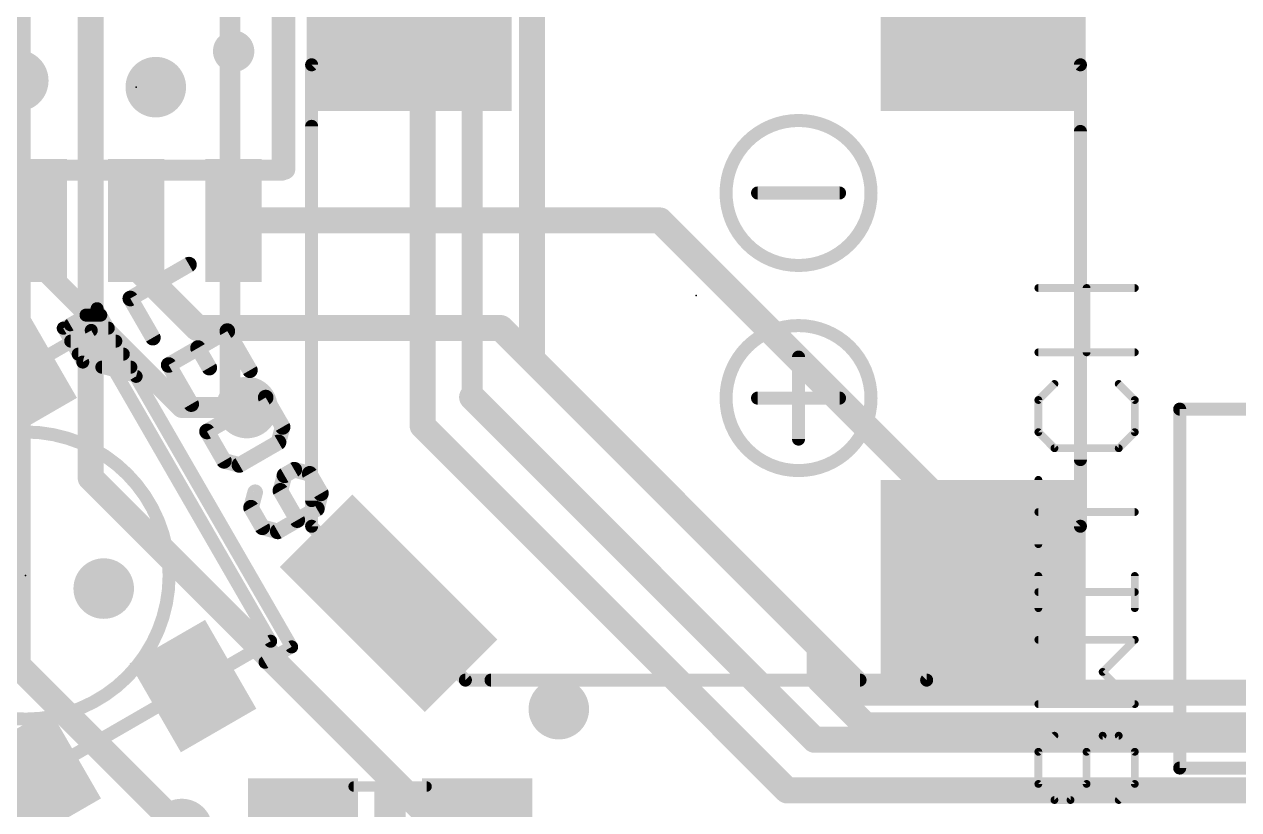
# Model space of a CAD drawing. Extents: x -25.4 to 25.4, y -26.7 to 25.8.
# Drawn here: x -14.87 to -3.02, y -11.17 to -3.51 of the extents above; entities that cross this region are included whole.
import ezdxf

# ---------------------------------------------------------------- set-up
doc = ezdxf.new("R2010")
doc.units = 0
for name, color, linetype in [('1', 12, 'CONTINUOUS'), ('16', 5, 'CONTINUOUS'), ('18', 110, 'CONTINUOUS'), ('20', 53, 'CONTINUOUS'), ('21', 53, 'CONTINUOUS'), ('23', 53, 'CONTINUOUS'), ('25', 253, 'CONTINUOUS'), ('51', 53, 'CONTINUOUS')]:
    doc.layers.add(name, color=color, linetype=linetype)

# ---------------------------------------------------------------- blocks, each defined once
blk = doc.blocks.new('RECT')
blk.add_solid([(-0.5, -0.5), (0.5, -0.5), (-0.5, 0.5), (0.5, 0.5)])
blk = doc.blocks.new('ROUNDV')
at = {"const_width": 0.5}
blk.add_lwpolyline([(0, -0.25, 1), (0, 0.25, 1), (0, -0.25)], format="xyb", dxfattribs=at)

msp = doc.modelspace()

# ---------------------------------------------------------------- linework, layer by layer
at = {"layer": '1'}
for points, const_width in [([(-20.32, 0, 0.4142), (0, -20.32)], 0.254), ([(-14.9987, -4.064, 1), (-14.8717, -4.064)], 0.127), ([(-14.6787, -5.4275, 1), (-14.7803, -5.4275)], 0.1016), ([(-14.7295, -5.491, 1), (-14.7295, -5.364)], 0.127), ([(-13.716, -5.4275, 1), (-13.843, -5.4275)], 0.127), ([(-12.8295, -5.364, 1), (-12.8295, -5.491)], 0.127), ([(-8.6246, -5.3826, 1), (-8.7144, -5.4724)], 0.127), ([(-8.6695, -5.491, 1), (-8.6695, -5.364)], 0.127), ([(-14.6936, -5.8213, 1), (-14.7654, -5.8931)], 0.1016), ([(-13.7346, -5.8352, 1), (-13.8244, -5.925)], 0.127), ([(-14.7803, -5.8572, 1), (-14.6787, -5.8572)], 0.1016), ([(-13.843, -5.8801, 1), (-13.716, -5.8801)], 0.127), ([(-13.1826, -6.4135, 1), (-13.1826, -6.5405)], 0.127), ([(-13.2275, -6.5219, 1), (-13.1377, -6.4321)], 0.127), ([(-10.1786, -6.4321, 1), (-10.2684, -6.5219)], 0.127), ([(-10.2235, -6.5405, 1), (-10.2235, -6.4135)], 0.127), ([(-15.0211, -6.9819, 1), (-14.9313, -6.8921)], 0.127), ([(-13.335, -7.2009, 1), (-13.335, -7.3025)], 0.1016), ([(-13.3709, -7.2876, 1), (-13.2991, -7.2158)], 0.1016), ([(-12.7, -7.3025, 1), (-12.7, -7.2009)], 0.1016), ([(-5.455, -8.5785, 1), (-5.582, -8.5785)], 0.127), ([(-5.5634, -8.6234, 1), (-5.4736, -8.5336)], 0.127), ([(-5.582, -8.9595, 1), (-5.455, -8.9595)], 0.127), ([(-7.0485, -9.5885, 1), (-7.1755, -9.5885)], 0.127), ([(-7.1569, -9.6334, 1), (-7.0671, -9.5436)], 0.127), ([(-7.0671, -9.8611, 1), (-7.1569, -9.9509)], 0.127), ([(-7.1755, -9.906, 1), (-7.0485, -9.906)], 0.127), ([(-6.6675, -10.287, 1), (-6.6675, -10.414)], 0.127), ([(-6.7124, -10.3954, 1), (-6.6226, -10.3056)], 0.127), ([(-14.6783, -10.843, 1), (-14.8053, -10.843)], 0.127)]:
    msp.add_lwpolyline(points, format="xyb", dxfattribs=dict(at, const_width=const_width))
for points, const_width in [([(-14.9352, -3.0332), (-14.9352, -4.064)], 0.254), ([(-15.6155, -5.4275), (-14.7295, -5.4275)], 0.254), ([(-14.7295, -5.8572), (-14.7295, -5.4275)], 0.2032), ([(-13.7795, -5.4275), (-13.7795, -5.8801)], 0.254), ([(-12.8295, -5.4275), (-8.6695, -5.4275)], 0.254), ([(-8.6695, -5.4275), (-5.5185, -8.5785)], 0.254), ([(-13.335, -7.2517), (-14.7295, -5.8572)], 0.2032), ([(-13.7795, -5.8801), (-13.1826, -6.477)], 0.254), ([(-15.8017, -6.1115), (-14.9762, -6.937)], 0.254), ([(-13.1826, -6.477), (-10.2235, -6.477)], 0.254), ([(-10.2235, -6.477), (-7.112, -9.5885)], 0.254), ([(-12.7, -7.2517), (-13.335, -7.2517)], 0.2032), ([(-5.5185, -8.5785), (-5.5185, -8.9595)], 0.254), ([(-7.112, -9.5885), (-7.112, -9.906)], 0.254), ([(-7.112, -9.906), (-6.6675, -10.3505)], 0.254), ([(-6.6675, -10.3505), (-1.905, -10.3505)], 0.254), ([(-14.7418, -10.843), (-14.7418, -11.3567)], 0.254)]:
    msp.add_lwpolyline(points, dxfattribs=dict(at, const_width=const_width))
at = {"layer": '16'}
for points, const_width in [([(-10.5029, -7.1501), (-10.5029, 7.3333)], 0.2032), ([(-10.9855, 3.81), (-10.9855, -7.4295)], 0.254), ([(-12.8651, 1.2954), (-12.8651, -7.0866)], 0.2032), ([(-9.9187, 1.0668), (-9.9187, -6.7818)], 0.254), ([(-14.224, -2.9845), (-14.224, -7.9375)], 0.254), ([(-14.9352, -4.064), (-14.9352, -9.7663)], 0.254), ([(-9.9187, -6.7818), (-6.6675, -10.033)], 0.254), ([(-12.8651, -7.0866), (-12.7, -7.2517)], 0.2032), ([(-10.5029, -7.1501), (-7.1612, -10.4918)], 0.254), ([(-10.9855, -7.4295), (-7.4295, -10.9855)], 0.254), ([(-14.224, -7.9375), (-8.0133, -14.1482)], 0.254), ([(-14.9352, -9.7663), (-13.335, -11.3665)], 0.254), ([(-0.4572, -10.033), (-6.6675, -10.033)], 0.254), ([(-7.1612, -10.4918), (9.1186, -10.4918)], 0.254), ([(-7.4295, -10.9855), (9.3345, -10.9855)], 0.254)]:
    msp.add_lwpolyline(points, dxfattribs=dict(at, const_width=const_width))
for points, const_width in [([(-20.32, 0, 0.4142), (0, -20.32)], 0.254), ([(-14.8717, -4.064, 1), (-14.9987, -4.064)], 0.127), ([(-9.8738, -6.7369, 1), (-9.9636, -6.8267)], 0.127), ([(-9.9822, -6.7818, 1), (-9.8552, -6.7818)], 0.127), ([(-12.8292, -7.0507, 1), (-12.901, -7.1225)], 0.1016), ([(-12.9159, -7.0866, 1), (-12.8143, -7.0866)], 0.1016), ([(-10.458, -7.1052, 1), (-10.5478, -7.195)], 0.127), ([(-10.5537, -7.1501, 1), (-10.4521, -7.1501)], 0.1016), ([(-12.7359, -7.2876, 1), (-12.6641, -7.2158)], 0.1016), ([(-10.9406, -7.3846, 1), (-11.0304, -7.4744)], 0.127), ([(-11.049, -7.4295, 1), (-10.922, -7.4295)], 0.127), ([(-14.1791, -7.8926, 1), (-14.2689, -7.9824)], 0.127), ([(-14.2875, -7.9375, 1), (-14.1605, -7.9375)], 0.127), ([(-14.8903, -9.7214, 1), (-14.9801, -9.8112)], 0.127), ([(-14.9987, -9.7663, 1), (-14.8717, -9.7663)], 0.127), ([(-6.6675, -9.9695, 1), (-6.6675, -10.0965)], 0.127), ([(-6.7124, -10.0779, 1), (-6.6226, -9.9881)], 0.127), ([(-7.1612, -10.4283, 1), (-7.1612, -10.5553)], 0.127), ([(-7.2061, -10.5367, 1), (-7.1163, -10.4469)], 0.127), ([(-7.4295, -10.922, 1), (-7.4295, -11.049)], 0.127), ([(-7.4744, -11.0304, 1), (-7.3846, -10.9406)], 0.127)]:
    msp.add_lwpolyline(points, format="xyb", dxfattribs=dict(at, const_width=const_width))
at = {"layer": '20', "const_width": 0.0254}
msp.add_lwpolyline([(-3.4925, 25.146, 14.4823), (3.4925, 25.146)], format="xyb", dxfattribs=at)
at = {"layer": '21'}
for points, const_width in [([(-12.3295, -4.9275), (-12.3295, -3.3275)], 0.2032), ([(-12.0685, -4.5095), (-12.0685, -8.1595)], 0.127), ([(-4.5685, -7.7595), (-4.5685, -4.5595)], 0.127), ([(-7.7185, -5.1595), (-6.9185, -5.1595)], 0.127), ([(-14.1617, -6.2877), (-14.4917, -6.4782)], 0.127), ([(-14.4234, -6.4446), (-14.1636, -6.2946)], 0.127), ([(-14.1636, -6.2946), (-12.2636, -9.5854)], 0.127), ([(-13.7807, -6.9476), (-14.1617, -6.2877)], 0.127), ([(-14.2696, -6.35), (-14.1258, -6.35)], 0.127), ([(-14.4917, -6.4782), (-14.3012, -6.8082)], 0.127), ([(-14.4896, -6.477), (-14.0524, -6.477)], 0.127), ([(-14.4191, -6.604), (-13.9791, -6.604)], 0.127), ([(-14.3457, -6.731), (-13.9058, -6.731)], 0.127), ([(-14.3012, -6.8082), (-13.7807, -6.9476)], 0.127), ([(-7.3185, -6.7595), (-7.3185, -7.5595)], 0.127), ([(-14.1152, -6.858), (-13.8325, -6.858)], 0.127), ([(-7.7185, -7.1595), (-6.9185, -7.1595)], 0.127), ([(-3.6, -7.267), (3.6, -7.267)], 0.127), ([(-3.6, -10.767), (-3.6, -7.267)], 0.127), ([(-12.2636, -9.5854), (-12.5234, -9.7354)], 0.127), ([(-10.3185, -9.9095), (-6.7185, -9.9095)], 0.127), ([(3.6, -10.767), (-3.6, -10.767)], 0.127), ([(-11.303, -11.7665), (-11.303, -10.9665)], 0.3048)]:
    msp.add_lwpolyline(points, dxfattribs=dict(at, const_width=const_width))
for points, const_width in [([(-12.8295, -3.8775, 1), (-12.8295, -3.6775, 1), (-12.8295, -3.8775)], 0.2032), ([(-12.0367, -4.5095, 1), (-12.1003, -4.5095)], 0.0635), ([(-7.3185, -5.8666, 1), (-7.3185, -4.4524, 1), (-7.3185, -5.8666)], 0.127), ([(-4.5368, -4.5595, 1), (-4.6002, -4.5595)], 0.0635), ([(-12.3803, -4.9275, 1), (-12.2787, -4.9275)], 0.1016), ([(-7.7185, -5.1278, 1), (-7.7185, -5.1913)], 0.0635), ([(-6.9185, -5.1913, 1), (-6.9185, -5.1278)], 0.0635), ([(-14.1361, -6.2787, 1), (-14.191, -6.3104)], 0.0635), ([(-14.1342, -6.2718, 1), (-14.1892, -6.3036)], 0.0635), ([(-14.1477, -6.322, 1), (-14.1794, -6.2671)], 0.0635), ([(-14.1458, -6.3152, 1), (-14.1776, -6.2602)], 0.0635), ([(-14.4392, -6.4171, 1), (-14.4075, -6.472)], 0.0635), ([(-14.2696, -6.3183, 1), (-14.2696, -6.3818)], 0.0635), ([(-14.1258, -6.3818, 1), (-14.1258, -6.3183)], 0.0635), ([(-7.3185, -7.8666, 1), (-7.3185, -6.4524, 1), (-7.3185, -7.8666)], 0.127), ([(-14.4642, -6.4623, 1), (-14.5192, -6.4941)], 0.0635), ([(-14.5075, -6.4507, 1), (-14.4758, -6.5057)], 0.0635), ([(-14.4896, -6.4453, 1), (-14.4896, -6.5088)], 0.0635), ([(-14.0524, -6.5088, 1), (-14.0524, -6.4453)], 0.0635), ([(-14.4191, -6.5723, 1), (-14.4191, -6.6357)], 0.0635), ([(-13.9791, -6.6357, 1), (-13.9791, -6.5723)], 0.0635), ([(-14.3457, -6.6993, 1), (-14.3457, -6.7628)], 0.0635), ([(-14.293, -6.7775, 1), (-14.3094, -6.8388)], 0.0635), ([(-13.9058, -6.7628, 1), (-13.9058, -6.6993)], 0.0635), ([(-7.2868, -6.7595, 1), (-7.3502, -6.7595)], 0.0635), ([(-14.3287, -6.824, 1), (-14.2737, -6.7923)], 0.0635), ([(-14.1152, -6.8263, 1), (-14.1152, -6.8898)], 0.0635), ([(-13.8325, -6.8898, 1), (-13.8325, -6.8263)], 0.0635), ([(-13.8082, -6.9635, 1), (-13.7532, -6.9318)], 0.0635), ([(-13.7889, -6.9783, 1), (-13.7725, -6.917)], 0.0635), ([(-7.7185, -7.1278, 1), (-7.7185, -7.1913)], 0.0635), ([(-6.9185, -7.1913, 1), (-6.9185, -7.1278)], 0.0635), ([(-3.5682, -7.267, 1), (-3.6318, -7.267)], 0.0635), ([(-3.6, -7.2353, 1), (-3.6, -7.2988)], 0.0635), ([(-7.3502, -7.5595, 1), (-7.2868, -7.5595)], 0.0635), ([(-4.6002, -7.7595, 1), (-4.5368, -7.7595)], 0.0635), ([(-12.1003, -8.1595, 1), (-12.0367, -8.1595)], 0.0635), ([(-12.291, -9.6013, 1), (-12.2361, -9.5696)], 0.0635), ([(-12.2477, -9.6129, 1), (-12.2794, -9.558)], 0.0635), ([(-12.5392, -9.708, 1), (-12.5075, -9.7629)], 0.0635), ([(-10.3185, -9.8778, 1), (-10.3185, -9.9413)], 0.0635), ([(-6.7185, -9.9413, 1), (-6.7185, -9.8778)], 0.0635), ([(-3.6318, -10.767, 1), (-3.5682, -10.767)], 0.0635), ([(-3.6, -10.7353, 1), (-3.6, -10.7988)], 0.0635), ([(-11.2268, -10.9665, 1), (-11.3792, -10.9665)], 0.1524)]:
    msp.add_lwpolyline(points, format="xyb", dxfattribs=dict(at, const_width=const_width))
at = {"layer": '23'}
for p in [(-13.7795, -4.1275), (-8.3185, -6.1595), (-14.859, -8.89)]:
    msp.add_point(p, dxfattribs=at)
at = {"layer": '25'}
for points, const_width in [([(-13.2652, -5.8581), (-13.8377, -6.1886)], 0.1524), ([(-13.8377, -6.1886), (-13.6173, -6.5702)], 0.1524), ([(-4.9787, -6.0861), (-4.0381, -6.0861)], 0.0762), ([(-4.5084, -6.7131), (-4.5084, -6.0861)], 0.0762), ([(-12.891, -6.5063), (-13.4634, -6.8368)], 0.1524), ([(-12.6707, -6.8879), (-12.891, -6.5063)], 0.1524), ([(-13.1772, -6.6715), (-13.0671, -6.8623)], 0.1524), ([(-4.0381, -6.7131), (-4.9787, -6.7131)], 0.0762), ([(-13.4634, -6.8368), (-13.2431, -7.2184)], 0.1524), ([(-4.8219, -7.0216), (-4.9787, -7.1784)], 0.0762), ([(-4.0381, -7.1784), (-4.1949, -7.0216)], 0.0762), ([(-12.5168, -7.1544), (-13.0892, -7.4849)], 0.1524), ([(-12.3516, -7.4406), (-12.5168, -7.1544)], 0.1524), ([(-4.9787, -7.1784), (-4.9787, -7.4919)], 0.0762), ([(-4.0381, -7.4919), (-4.0381, -7.1784)], 0.0762), ([(-13.0892, -7.4849), (-12.924, -7.7711)], 0.1524), ([(-12.3919, -7.5911), (-12.3516, -7.4406)], 0.1524), ([(-4.9787, -7.4919), (-4.8219, -7.6487)], 0.0762), ([(-4.1949, -7.6487), (-4.0381, -7.4919)], 0.0762), ([(-12.7735, -7.8114), (-12.3919, -7.5911)], 0.1524), ([(-12.924, -7.7711), (-12.7735, -7.8114)], 0.1524), ([(-4.8219, -7.6487), (-4.1949, -7.6487)], 0.0762), ([(-12.238, -7.8576), (-12.3334, -7.9127)], 0.1524), ([(-12.0875, -7.898), (-12.238, -7.8576)], 0.1524), ([(-12.3334, -7.9127), (-12.3737, -8.0632)], 0.1524), ([(-11.9774, -8.0888), (-12.0875, -7.898)], 0.1524), ([(-4.9787, -8.5842), (-4.9787, -7.9571)], 0.0762), ([(-12.6196, -8.078), (-12.6599, -8.2285)], 0.1524), ([(-12.3737, -8.0632), (-12.2085, -8.3494)], 0.1524), ([(-12.0177, -8.2393), (-11.9774, -8.0888)], 0.1524), ([(-12.6599, -8.2285), (-12.5498, -8.4193)], 0.1524), ([(-12.3993, -8.4596), (-12.0177, -8.2393)], 0.1524), ([(-4.0381, -8.2706), (-4.9787, -8.2706)], 0.0762), ([(-12.5498, -8.4193), (-12.3993, -8.4596)], 0.1524), ([(-4.9787, -9.2079), (-4.9787, -8.8943)], 0.0762), ([(-4.0381, -9.2079), (-4.0381, -8.8943)], 0.0762), ([(-4.0381, -9.0511), (-4.9787, -9.0511)], 0.0762), ([(-4.0381, -9.5163), (-4.9787, -9.5163)], 0.0762), ([(-4.3516, -9.8298), (-4.0381, -9.5163)], 0.0762), ([(-4.0381, -10.1434), (-4.3516, -9.8298)], 0.0762), ([(-4.9787, -10.1434), (-4.0381, -10.1434)], 0.0762), ([(-4.8219, -10.4518), (-4.9787, -10.6086)], 0.0762), ([(-4.5084, -10.6086), (-4.3516, -10.4518)], 0.0762), ([(-4.3516, -10.4518), (-4.1949, -10.4518)], 0.0762), ([(-4.1949, -10.4518), (-4.0381, -10.6086)], 0.0762), ([(-4.9787, -10.6086), (-4.9787, -10.9221)], 0.0762), ([(-4.5084, -10.9221), (-4.5084, -10.6086)], 0.0762), ([(-4.0381, -10.6086), (-4.0381, -10.9221)], 0.0762), ([(-4.9787, -10.9221), (-4.8219, -11.0789)], 0.0762), ([(-4.6652, -11.0789), (-4.5084, -10.9221)], 0.0762), ([(-4.0381, -10.9221), (-4.1949, -11.0789)], 0.0762), ([(-4.8219, -11.0789), (-4.6652, -11.0789)], 0.0762)]:
    msp.add_lwpolyline(points, dxfattribs=dict(at, const_width=const_width))
for points, const_width in [([(-13.2462, -5.8911, 1), (-13.2843, -5.8251)], 0.0762), ([(-13.8047, -6.1696, 1), (-13.8707, -6.2077)], 0.0762), ([(-13.8567, -6.1556, 1), (-13.8186, -6.2216)], 0.0762), ([(-4.9787, -6.067, 1), (-4.9787, -6.1051)], 0.0381), ([(-4.4893, -6.0861, 1), (-4.5274, -6.0861)], 0.0381), ([(-4.0381, -6.1051, 1), (-4.0381, -6.067)], 0.0381), ([(-13.6503, -6.5893, 1), (-13.5843, -6.5512)], 0.0762), ([(-12.858, -6.4872, 1), (-12.924, -6.5253)], 0.0762), ([(-12.872, -6.5393, 1), (-12.9101, -6.4733)], 0.0762), ([(-13.1442, -6.6525, 1), (-13.2102, -6.6906)], 0.0762), ([(-4.9787, -6.6941, 1), (-4.9787, -6.7322)], 0.0381), ([(-4.5274, -6.7131, 1), (-4.4893, -6.7131)], 0.0381), ([(-4.0381, -6.7322, 1), (-4.0381, -6.6941)], 0.0381), ([(-13.4825, -6.8038, 1), (-13.4444, -6.8698)], 0.0762), ([(-13.4305, -6.8177, 1), (-13.4964, -6.8558)], 0.0762), ([(-13.1001, -6.8814, 1), (-13.0341, -6.8433)], 0.0762), ([(-12.7037, -6.9069, 1), (-12.6377, -6.8688)], 0.0762), ([(-4.8085, -7.0351, 1), (-4.8354, -7.0081)], 0.0381), ([(-4.1814, -7.0081, 1), (-4.2083, -7.0351)], 0.0381), ([(-12.4838, -7.1354, 1), (-12.5498, -7.1735)], 0.0762), ([(-12.4978, -7.1874, 1), (-12.5359, -7.1214)], 0.0762), ([(-13.2761, -7.2374, 1), (-13.2101, -7.1993)], 0.0762), ([(-4.9597, -7.1784, 1), (-4.9978, -7.1784)], 0.0381), ([(-4.9922, -7.1649, 1), (-4.9652, -7.1918)], 0.0381), ([(-4.0191, -7.1784, 1), (-4.0572, -7.1784)], 0.0381), ([(-4.0516, -7.1918, 1), (-4.0246, -7.1649)], 0.0381), ([(-13.1083, -7.4519, 1), (-13.0702, -7.5179)], 0.0762), ([(-13.0562, -7.4659, 1), (-13.1222, -7.504)], 0.0762), ([(-12.3148, -7.4505, 1), (-12.3884, -7.4308)], 0.0762), ([(-12.3846, -7.4597, 1), (-12.3186, -7.4216)], 0.0762), ([(-4.9652, -7.4784, 1), (-4.9922, -7.5054)], 0.0381), ([(-4.0246, -7.5054, 1), (-4.0516, -7.4784)], 0.0381), ([(-12.4287, -7.5812, 1), (-12.3551, -7.601)], 0.0762), ([(-12.3729, -7.6241, 1), (-12.411, -7.5581)], 0.0762), ([(-4.9978, -7.4919, 1), (-4.9597, -7.4919)], 0.0381), ([(-4.0572, -7.4919, 1), (-4.0191, -7.4919)], 0.0381), ([(-12.9141, -7.7343, 1), (-12.9339, -7.8079)], 0.0762), ([(-4.8219, -7.6296, 1), (-4.8219, -7.6677)], 0.0381), ([(-4.8354, -7.6621, 1), (-4.8085, -7.6352)], 0.0381), ([(-4.2083, -7.6352, 1), (-4.1814, -7.6621)], 0.0381), ([(-4.1949, -7.6677, 1), (-4.1949, -7.6296)], 0.0381), ([(-12.957, -7.7902, 1), (-12.891, -7.7521)], 0.0762), ([(-12.7926, -7.7784, 1), (-12.7545, -7.8444)], 0.0762), ([(-12.7834, -7.8482, 1), (-12.7637, -7.7746)], 0.0762), ([(-12.2282, -7.8208, 1), (-12.2479, -7.8944)], 0.0762), ([(-12.219, -7.8906, 1), (-12.2571, -7.8247)], 0.0762), ([(-12.3525, -7.8797, 1), (-12.3144, -7.9457)], 0.0762), ([(-12.2966, -7.9226, 1), (-12.3702, -7.9029)], 0.0762), ([(-12.0545, -7.8789, 1), (-12.1205, -7.917)], 0.0762), ([(-12.0974, -7.9348, 1), (-12.0777, -7.8612)], 0.0762), ([(-4.9597, -7.9571, 1), (-4.9978, -7.9571)], 0.0381), ([(-12.5828, -8.0878, 1), (-12.6564, -8.0681)], 0.0762), ([(-12.3407, -8.0442, 1), (-12.4067, -8.0823)], 0.0762), ([(-12.4105, -8.0533, 1), (-12.3369, -8.0731)], 0.0762), ([(-11.9406, -8.0986, 1), (-12.0142, -8.0789)], 0.0762), ([(-12.0104, -8.1078, 1), (-11.9444, -8.0697)], 0.0762), ([(-12.627, -8.2094, 1), (-12.6929, -8.2475)], 0.0762), ([(-11.9986, -8.2722, 1), (-12.0367, -8.2063)], 0.0762), ([(-12.6967, -8.2186, 1), (-12.6231, -8.2383)], 0.0762), ([(-12.2415, -8.3685, 1), (-12.1755, -8.3304)], 0.0762), ([(-12.0545, -8.2294, 1), (-11.9809, -8.2491)], 0.0762), ([(-4.9787, -8.2516, 1), (-4.9787, -8.2897)], 0.0381), ([(-4.0381, -8.2897, 1), (-4.0381, -8.2516)], 0.0381), ([(-12.5399, -8.3825, 1), (-12.5596, -8.4561)], 0.0762), ([(-12.5828, -8.4383, 1), (-12.5168, -8.4002)], 0.0762), ([(-12.4184, -8.4266, 1), (-12.3803, -8.4926)], 0.0762), ([(-12.4092, -8.4964, 1), (-12.3894, -8.4228)], 0.0762), ([(-4.9978, -8.5842, 1), (-4.9597, -8.5842)], 0.0381), ([(-4.9597, -8.8943, 1), (-4.9978, -8.8943)], 0.0381), ([(-4.0191, -8.8943, 1), (-4.0572, -8.8943)], 0.0381), ([(-4.9787, -9.032, 1), (-4.9787, -9.0701)], 0.0381), ([(-4.0381, -9.0701, 1), (-4.0381, -9.032)], 0.0381), ([(-4.9978, -9.2079, 1), (-4.9597, -9.2079)], 0.0381), ([(-4.0572, -9.2079, 1), (-4.0191, -9.2079)], 0.0381), ([(-4.9787, -9.4973, 1), (-4.9787, -9.5354)], 0.0381), ([(-4.0246, -9.5298, 1), (-4.0516, -9.5028)], 0.0381), ([(-4.0381, -9.5354, 1), (-4.0381, -9.4973)], 0.0381), ([(-4.3382, -9.8164, 1), (-4.3651, -9.8433)], 0.0381), ([(-4.3651, -9.8164, 1), (-4.3382, -9.8433)], 0.0381), ([(-4.9787, -10.1243, 1), (-4.9787, -10.1624)], 0.0381), ([(-4.0516, -10.1569, 1), (-4.0246, -10.1299)], 0.0381), ([(-4.0381, -10.1624, 1), (-4.0381, -10.1243)], 0.0381), ([(-4.8085, -10.4653, 1), (-4.8354, -10.4384)], 0.0381), ([(-4.3516, -10.4328, 1), (-4.3516, -10.4709)], 0.0381), ([(-4.3382, -10.4653, 1), (-4.3651, -10.4384)], 0.0381), ([(-4.1814, -10.4384, 1), (-4.2083, -10.4653)], 0.0381), ([(-4.1949, -10.4709, 1), (-4.1949, -10.4328)], 0.0381), ([(-4.9597, -10.6086, 1), (-4.9978, -10.6086)], 0.0381), ([(-4.9922, -10.5951, 1), (-4.9652, -10.6221)], 0.0381), ([(-4.4893, -10.6086, 1), (-4.5274, -10.6086)], 0.0381), ([(-4.5219, -10.5951, 1), (-4.4949, -10.6221)], 0.0381), ([(-4.0191, -10.6086, 1), (-4.0572, -10.6086)], 0.0381), ([(-4.0516, -10.6221, 1), (-4.0246, -10.5951)], 0.0381), ([(-4.9652, -10.9087, 1), (-4.9922, -10.9356)], 0.0381), ([(-4.4949, -10.9356, 1), (-4.5219, -10.9087)], 0.0381), ([(-4.0246, -10.9356, 1), (-4.0516, -10.9087)], 0.0381), ([(-4.9978, -10.9221, 1), (-4.9597, -10.9221)], 0.0381), ([(-4.5274, -10.9221, 1), (-4.4893, -10.9221)], 0.0381), ([(-4.0572, -10.9221, 1), (-4.0191, -10.9221)], 0.0381), ([(-4.8219, -11.0599, 1), (-4.8219, -11.098)], 0.0381), ([(-4.8354, -11.0924, 1), (-4.8085, -11.0654)], 0.0381), ([(-4.6786, -11.0654, 1), (-4.6517, -11.0924)], 0.0381), ([(-4.6652, -11.098, 1), (-4.6652, -11.0599)], 0.0381), ([(-4.2083, -11.0654, 1), (-4.1814, -11.0924)], 0.0381)]:
    msp.add_lwpolyline(points, format="xyb", dxfattribs=dict(at, const_width=const_width))
at = {"layer": '51'}
for points, const_width in [([(-12.0685, -3.9095), (-10.5685, -2.4095)], 0.127), ([(-6.0685, -2.4095), (-4.5685, -3.9095)], 0.127), ([(-12.3575, -3.3175), (-12.3575, -4.9375)], 0.2032), ([(-12.0685, -8.4095), (-12.0685, -3.9095)], 0.127), ([(-4.5685, -3.9095), (-4.5685, -8.4095)], 0.127), ([(-12.3575, -4.9375), (-15.2015, -4.9375)], 0.2032), ([(-17.2495, -8.2495), (-14.2185, -6.4995)], 0.127), ([(-14.2185, -6.4995), (-12.4685, -9.5305)], 0.127), ([(-10.5685, -9.9095), (-12.0685, -8.4095)], 0.127), ([(-4.5685, -8.4095), (-6.0685, -9.9095)], 0.127), ([(-12.4685, -9.5305), (-15.4995, -11.2805)], 0.127), ([(-6.0685, -9.9095), (-10.5685, -9.9095)], 0.127), ([(-10.947, -10.9475), (-11.659, -10.9475)], 0.1016)]:
    msp.add_lwpolyline(points, dxfattribs=dict(at, const_width=const_width))
for points, const_width in [([(-12.0367, -3.9095, 1), (-12.1003, -3.9095)], 0.0635), ([(-12.091, -3.887, 1), (-12.046, -3.932)], 0.0635), ([(-4.5368, -3.9095, 1), (-4.6002, -3.9095)], 0.0635), ([(-4.591, -3.932, 1), (-4.546, -3.887)], 0.0635), ([(-12.3575, -4.9883, 1), (-12.3575, -4.8867)], 0.1016), ([(-12.4083, -4.9375, 1), (-12.3067, -4.9375)], 0.1016), ([(-14.191, -6.4836, 1), (-14.2459, -6.5153)], 0.0635), ([(-14.2026, -6.5269, 1), (-14.2343, -6.472)], 0.0635), ([(-14.859, -10.29, 1), (-14.859, -7.49, 1), (-14.859, -10.29)], 0.127), ([(-12.046, -8.387, 1), (-12.091, -8.432)], 0.0635), ([(-12.1003, -8.4095, 1), (-12.0367, -8.4095)], 0.0635), ([(-4.6002, -8.4095, 1), (-4.5368, -8.4095)], 0.0635), ([(-4.546, -8.432, 1), (-4.591, -8.387)], 0.0635), ([(-12.4526, -9.558, 1), (-12.4843, -9.503)], 0.0635), ([(-12.4959, -9.5464, 1), (-12.441, -9.5147)], 0.0635), ([(-10.5685, -9.8778, 1), (-10.5685, -9.9413)], 0.0635), ([(-10.591, -9.932, 1), (-10.546, -9.887)], 0.0635), ([(-6.091, -9.887, 1), (-6.046, -9.932)], 0.0635), ([(-6.0685, -9.9413, 1), (-6.0685, -9.8778)], 0.0635), ([(-11.659, -10.9221, 1), (-11.659, -10.9729)], 0.0508), ([(-10.947, -10.9729, 1), (-10.947, -10.9221)], 0.0508)]:
    msp.add_lwpolyline(points, format="xyb", dxfattribs=dict(at, const_width=const_width))

# ---------------------------------------------------------------- block references
at = {"layer": '1', "xscale": 2, "yscale": 2}
for p in [(-11.1185, -3.3595), (-5.5185, -3.3595), (-5.5185, -8.9595)]:
    msp.add_blockref('RECT', p, dxfattribs=at)
at = {"layer": '1', "xscale": 0.55, "yscale": 1.2, "rotation": 180}
for p in [(-14.7295, -5.4275), (-13.7795, -5.4275), (-12.8295, -5.4275)]:
    msp.add_blockref('RECT', p, dxfattribs=at)
at = {"layer": '1'}
for p, xscale, rotation in [((-14.9762, -6.937), 0.85, 30), ((-11.3185, -9.1595), 2, 135), ((-13.2262, -9.968), 0.85, 30), ((-14.7418, -10.843), 0.85, 30), ((-12.153, -11.3665), 1.075, 180), ((-10.453, -11.3665), 1.075, 180)]:
    msp.add_blockref('RECT', p, dxfattribs=dict(at, xscale=xscale, rotation=rotation))
at = {"layer": '18'}
for p, xscale, yscale in [((-14.9352, -4.064), 0.6, 0.6), ((-14.9352, -4.064), 0.6, 0.6), ((-13.589, -4.1275), 0.5906, 0.5906), ((-13.589, -4.1275), 0.5906, 0.5906), ((-12.7, -7.2517), 0.6, 0.6), ((-12.7, -7.2517), 0.6, 0.6), ((-14.097, -9.017), 0.5906, 0.5906), ((-14.097, -9.017), 0.5906, 0.5906), ((-9.6571, -10.193), 0.5906, 0.5906), ((-9.6571, -10.193), 0.5906, 0.5906), ((-13.335, -11.3665), 0.6, 0.6), ((-13.335, -11.3665), 0.6, 0.6)]:
    msp.add_blockref('ROUNDV', p, dxfattribs=dict(at, xscale=xscale, yscale=yscale))
at = {"layer": '51', "rotation": 180}
for p, xscale, yscale in [((-14.7295, -5.3025), 0.5, 0.65), ((-13.7795, -5.3025), 0.5, 0.65), ((-12.8295, -5.3025), 0.5, 0.65), ((-11.8833, -11.3716), 0.5001, 0.95), ((-10.7149, -11.3716), 0.5001, 0.95)]:
    msp.add_blockref('RECT', p, dxfattribs=dict(at, xscale=xscale, yscale=yscale))

doc.saveas('drawing.dxf')
